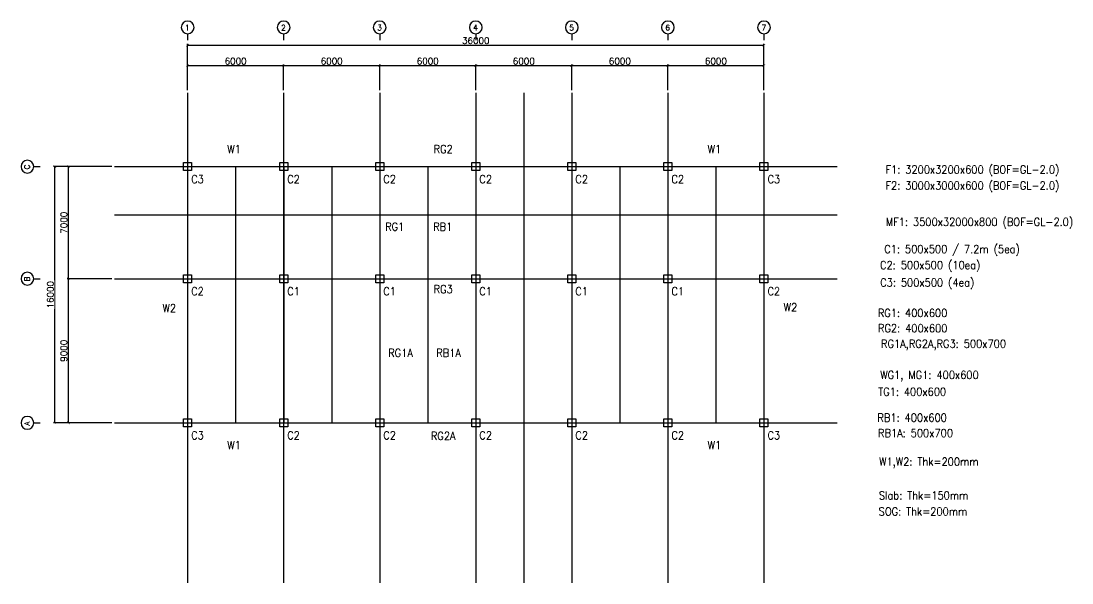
# Model space of a CAD drawing. Header units: millimetres. Extents: x -232466 to 399172, y -86855 to 307772.
# Drawn here: x 188310 to 253959, y 127180 to 162274 of the extents above; entities that cross this region are included whole.
import ezdxf
from ezdxf.enums import TextEntityAlignment as Align

# ---------------------------------------------------------------- set-up
doc = ezdxf.new("R2010")
doc.units = ezdxf.units.MM
doc.linetypes.add('AXES', pattern=[50.8, 31.75, -6.35, 6.35, -6.35])
doc.linetypes.add('CENTER', pattern=[2, 1.25, -0.25, 0.25, -0.25])
doc.layers.add('0S_Midas', color=11, linetype='Continuous', lineweight=30)
for name, color, linetype in [('0S_Name', 7, 'Continuous'), ('Center Line', 1, 'CENTER'), ('COL', 2, 'Continuous'), ('dim', 7, 'Continuous'), ('SYM', 7, 'Continuous')]:
    doc.layers.add(name, color=color, linetype=linetype)
doc.styles.add('ROMAND', font='romand')
doc.styles.add('RomanS', font='romans.shx')
doc.dimstyles.new('HYUNDAI', dxfattribs={"dimscale": 120, "dimtxt": 3, "dimasz": 3, "dimexe": 1, "dimexo": 2, "dimgap": 1, "dimtad": 1, "dimdec": 0, "dimdsep": 46, "dimtxsty": 'RomanS', "dimcen": 0, "dimclrd": 256, "dimclre": 256, "dimclrt": 3, "dimadec": 0, "dimazin": 0, "dimtfac": 1, "dimtdec": 0, "dimtix": 1, "dimtmove": 2, "dimatfit": 3, "dimfxl": 1, "dimtvp": 1, "dimtolj": 1, "dimarcsym": 0})

# ---------------------------------------------------------------- blocks, each defined once
blk = doc.blocks.new('_ArchTick')
at = {"color": 0, "linetype": 'ByBlock', "const_width": 0.15}
blk.add_lwpolyline([(-0.5, -0.5), (0.5, 0.5)], dxfattribs=at)
blk = doc.blocks.new('*D296')
at = {"layer": 'Defpoints', "color": 0}
for p in [(190423, 153180), (194013, 153180), (194148, 137180)]:
    blk.add_point(p, dxfattribs=at)
at = {"layer": 'dim', "lineweight": -2}
for p, q in [((193853, 153180), (190343, 153180)), ((190423, 137180), (190423, 153180)), ((193988, 137180), (190343, 137180))]:
    blk.add_line(p, q, dxfattribs=at)
at = {"layer": 'dim', "lineweight": -2, "xscale": 160, "yscale": 160, "zscale": 160}
for p, rotation in [((190423, 153180), 90), ((190423, 137180), 270)]:
    blk.add_blockref('_ArchTick', p, dxfattribs=dict(at, rotation=rotation))
at = {"layer": 'dim', "color": 0, "insert": (190143, 145180), "char_height": 400, "attachment_point": 5, "rotation": 90, "style": 'RomanS', "bg_fill": 3, "box_fill_scale": 1.1, "bg_fill_color": 257, "bg_fill_transparency": 0}
blk.add_mtext('\\A1;16000', dxfattribs=at)
blk = doc.blocks.new('*D297')
at = {"layer": 'Defpoints', "color": 0}
for p in [(191268, 153180), (194148, 153180), (194148, 146180)]:
    blk.add_point(p, dxfattribs=at)
at = {"layer": 'dim', "lineweight": -2}
for p, q in [((193988, 153180), (191188, 153180)), ((191268, 146180), (191268, 153180)), ((193988, 146180), (191188, 146180))]:
    blk.add_line(p, q, dxfattribs=at)
at = {"layer": 'dim', "lineweight": -2, "xscale": 160, "yscale": 160, "zscale": 160}
for p, rotation in [((191268, 153180), 90), ((191268, 146180), 270)]:
    blk.add_blockref('_ArchTick', p, dxfattribs=dict(at, rotation=rotation))
at = {"layer": 'dim', "color": 0, "insert": (190988, 149680), "char_height": 400, "attachment_point": 5, "rotation": 90, "style": 'RomanS', "bg_fill": 3, "box_fill_scale": 1.1, "bg_fill_color": 257, "bg_fill_transparency": 0}
blk.add_mtext('\\A1;7000', dxfattribs=at)
blk = doc.blocks.new('*D298')
at = {"layer": 'Defpoints', "color": 0}
for p in [(204716, 159488), (198716, 157789), (204716, 157789)]:
    blk.add_point(p, dxfattribs=at)
at = {"layer": 'dim', "lineweight": -2}
for p, q in [((198716, 157949), (198716, 159568)), ((204716, 157949), (204716, 159568)), ((198716, 159488), (204716, 159488))]:
    blk.add_line(p, q, dxfattribs=at)
at = {"layer": 'dim', "lineweight": -2, "xscale": 160, "yscale": 160, "zscale": 160, "rotation": 180}
blk.add_blockref('_ArchTick', (198716, 159488), dxfattribs=at)
at = {"layer": 'dim', "lineweight": -2, "xscale": 160, "yscale": 160, "zscale": 160}
blk.add_blockref('_ArchTick', (204716, 159488), dxfattribs=at)
at = {"layer": 'dim', "color": 0, "insert": (201716, 159768), "char_height": 400, "attachment_point": 5, "style": 'RomanS', "bg_fill": 3, "box_fill_scale": 1.1, "bg_fill_color": 257, "bg_fill_transparency": 0}
blk.add_mtext('\\A1;6000', dxfattribs=at)
blk = doc.blocks.new('주열')
at = {"layer": 'SYM'}
blk.add_line((0, 600), (0, 0), dxfattribs=at)
blk.add_circle((0, 1200), 600, dxfattribs=at)
blk = doc.blocks.new('*D299')
at = {"layer": 'Defpoints', "color": 0}
for p in [(234716, 160767), (198716, 157789), (234716, 157789)]:
    blk.add_point(p, dxfattribs=at)
at = {"layer": 'dim', "lineweight": -2}
for p, q in [((198716, 157949), (198716, 160847)), ((234716, 157949), (234716, 160847)), ((198716, 160767), (234716, 160767))]:
    blk.add_line(p, q, dxfattribs=at)
at = {"layer": 'dim', "lineweight": -2, "xscale": 160, "yscale": 160, "zscale": 160, "rotation": 180}
blk.add_blockref('_ArchTick', (198716, 160767), dxfattribs=at)
at = {"layer": 'dim', "lineweight": -2, "xscale": 160, "yscale": 160, "zscale": 160}
blk.add_blockref('_ArchTick', (234716, 160767), dxfattribs=at)
at = {"layer": 'dim', "color": 0, "insert": (216716, 161047), "char_height": 400, "attachment_point": 5, "style": 'RomanS', "bg_fill": 3, "box_fill_scale": 1.1, "bg_fill_color": 257, "bg_fill_transparency": 0}
blk.add_mtext('\\A1;36000', dxfattribs=at)
blk = doc.blocks.new('*D300')
at = {"layer": 'Defpoints', "color": 0}
for p in [(210716, 159488), (204716, 157789), (210716, 157789)]:
    blk.add_point(p, dxfattribs=at)
at = {"layer": 'dim', "lineweight": -2}
for p, q in [((204716, 157949), (204716, 159568)), ((210716, 157949), (210716, 159568)), ((204716, 159488), (210716, 159488))]:
    blk.add_line(p, q, dxfattribs=at)
at = {"layer": 'dim', "lineweight": -2, "xscale": 160, "yscale": 160, "zscale": 160, "rotation": 180}
blk.add_blockref('_ArchTick', (204716, 159488), dxfattribs=at)
at = {"layer": 'dim', "lineweight": -2, "xscale": 160, "yscale": 160, "zscale": 160}
blk.add_blockref('_ArchTick', (210716, 159488), dxfattribs=at)
at = {"layer": 'dim', "color": 0, "insert": (207716, 159768), "char_height": 400, "attachment_point": 5, "style": 'RomanS', "bg_fill": 3, "box_fill_scale": 1.1, "bg_fill_color": 257, "bg_fill_transparency": 0}
blk.add_mtext('\\A1;6000', dxfattribs=at)
blk = doc.blocks.new('*D301')
at = {"layer": 'Defpoints', "color": 0}
for p in [(216716, 159488), (210716, 157789), (216716, 157789)]:
    blk.add_point(p, dxfattribs=at)
at = {"layer": 'dim', "lineweight": -2}
for p, q in [((210716, 157949), (210716, 159568)), ((216716, 157949), (216716, 159568)), ((210716, 159488), (216716, 159488))]:
    blk.add_line(p, q, dxfattribs=at)
at = {"layer": 'dim', "lineweight": -2, "xscale": 160, "yscale": 160, "zscale": 160, "rotation": 180}
blk.add_blockref('_ArchTick', (210716, 159488), dxfattribs=at)
at = {"layer": 'dim', "lineweight": -2, "xscale": 160, "yscale": 160, "zscale": 160}
blk.add_blockref('_ArchTick', (216716, 159488), dxfattribs=at)
at = {"layer": 'dim', "color": 0, "insert": (213716, 159768), "char_height": 400, "attachment_point": 5, "style": 'RomanS', "bg_fill": 3, "box_fill_scale": 1.1, "bg_fill_color": 257, "bg_fill_transparency": 0}
blk.add_mtext('\\A1;6000', dxfattribs=at)
blk = doc.blocks.new('*D302')
at = {"layer": 'Defpoints', "color": 0}
for p in [(222716, 159488), (216716, 157789), (222716, 157789)]:
    blk.add_point(p, dxfattribs=at)
at = {"layer": 'dim', "lineweight": -2}
for p, q in [((216716, 157949), (216716, 159568)), ((222716, 157949), (222716, 159568)), ((216716, 159488), (222716, 159488))]:
    blk.add_line(p, q, dxfattribs=at)
at = {"layer": 'dim', "lineweight": -2, "xscale": 160, "yscale": 160, "zscale": 160, "rotation": 180}
blk.add_blockref('_ArchTick', (216716, 159488), dxfattribs=at)
at = {"layer": 'dim', "lineweight": -2, "xscale": 160, "yscale": 160, "zscale": 160}
blk.add_blockref('_ArchTick', (222716, 159488), dxfattribs=at)
at = {"layer": 'dim', "color": 0, "insert": (219716, 159768), "char_height": 400, "attachment_point": 5, "style": 'RomanS', "bg_fill": 3, "box_fill_scale": 1.1, "bg_fill_color": 257, "bg_fill_transparency": 0}
blk.add_mtext('\\A1;6000', dxfattribs=at)
blk = doc.blocks.new('*D303')
at = {"layer": 'Defpoints', "color": 0}
for p in [(228716, 159488), (222716, 157789), (228716, 157789)]:
    blk.add_point(p, dxfattribs=at)
at = {"layer": 'dim', "lineweight": -2}
for p, q in [((222716, 157949), (222716, 159568)), ((228716, 157949), (228716, 159568)), ((222716, 159488), (228716, 159488))]:
    blk.add_line(p, q, dxfattribs=at)
at = {"layer": 'dim', "lineweight": -2, "xscale": 160, "yscale": 160, "zscale": 160, "rotation": 180}
blk.add_blockref('_ArchTick', (222716, 159488), dxfattribs=at)
at = {"layer": 'dim', "lineweight": -2, "xscale": 160, "yscale": 160, "zscale": 160}
blk.add_blockref('_ArchTick', (228716, 159488), dxfattribs=at)
at = {"layer": 'dim', "color": 0, "insert": (225716, 159768), "char_height": 400, "attachment_point": 5, "style": 'RomanS', "bg_fill": 3, "box_fill_scale": 1.1, "bg_fill_color": 257, "bg_fill_transparency": 0}
blk.add_mtext('\\A1;6000', dxfattribs=at)
blk = doc.blocks.new('*D304')
at = {"layer": 'Defpoints', "color": 0}
for p in [(234716, 159488), (228716, 157789), (234716, 157789)]:
    blk.add_point(p, dxfattribs=at)
at = {"layer": 'dim', "lineweight": -2}
for p, q in [((228716, 157949), (228716, 159568)), ((234716, 157949), (234716, 159568)), ((228716, 159488), (234716, 159488))]:
    blk.add_line(p, q, dxfattribs=at)
at = {"layer": 'dim', "lineweight": -2, "xscale": 160, "yscale": 160, "zscale": 160, "rotation": 180}
blk.add_blockref('_ArchTick', (228716, 159488), dxfattribs=at)
at = {"layer": 'dim', "lineweight": -2, "xscale": 160, "yscale": 160, "zscale": 160}
blk.add_blockref('_ArchTick', (234716, 159488), dxfattribs=at)
at = {"layer": 'dim', "color": 0, "insert": (231716, 159768), "char_height": 400, "attachment_point": 5, "style": 'RomanS', "bg_fill": 3, "box_fill_scale": 1.1, "bg_fill_color": 257, "bg_fill_transparency": 0}
blk.add_mtext('\\A1;6000', dxfattribs=at)
blk = doc.blocks.new('*D305')
at = {"layer": 'Defpoints', "color": 0}
for p in [(191268, 146180), (194148, 146180), (194148, 137180)]:
    blk.add_point(p, dxfattribs=at)
at = {"layer": 'dim', "lineweight": -2}
for p, q in [((193988, 146180), (191188, 146180)), ((191268, 137180), (191268, 146180)), ((193988, 137180), (191188, 137180))]:
    blk.add_line(p, q, dxfattribs=at)
at = {"layer": 'dim', "lineweight": -2, "xscale": 160, "yscale": 160, "zscale": 160}
for p, rotation in [((191268, 146180), 90), ((191268, 137180), 270)]:
    blk.add_blockref('_ArchTick', p, dxfattribs=dict(at, rotation=rotation))
at = {"layer": 'dim', "color": 0, "insert": (190988, 141680), "char_height": 400, "attachment_point": 5, "rotation": 90, "style": 'RomanS', "bg_fill": 3, "box_fill_scale": 1.1, "bg_fill_color": 257, "bg_fill_transparency": 0}
blk.add_mtext('\\A1;9000', dxfattribs=at)

msp = doc.modelspace()

# ---------------------------------------------------------------- linework, layer by layer
at = {"layer": '0S_Midas', "color": 3}
for p, q in [((198717.9, 153179.8), (234717.9, 153179.8)), ((198717.9, 153179.8), (198717.9, 137179.8)), ((204717.9, 153179.8), (204717.9, 137179.8)), ((210717.9, 153179.8), (210717.9, 137179.8)), ((216717.9, 153179.8), (216717.9, 137179.8)), ((222717.9, 153179.8), (222717.9, 137179.8)), ((228717.9, 153179.8), (228717.9, 137179.8)), ((234717.9, 153179.8), (234717.9, 137179.8)), ((198717.9, 146179.8), (234717.9, 146179.8)), ((198717.9, 137179.8), (234717.9, 137179.8))]:
    msp.add_line(p, q, dxfattribs=at)
at = {"layer": '0S_Midas', "color": 2}
for p, q in [((201717.9, 153179.8), (201717.9, 137179.8)), ((207717.9, 153179.8), (207717.9, 137179.8)), ((213717.9, 153179.8), (213717.9, 137179.8)), ((219717.9, 153179.8), (219717.9, 137179.8)), ((225717.9, 153179.8), (225717.9, 137179.8)), ((231717.9, 153179.8), (231717.9, 137179.8))]:
    msp.add_line(p, q, dxfattribs=at)
at = {"layer": 'Center Line', "linetype": 'AXES'}
for p, q in [((198716.2, 157789.4), (198716.2, 127179.8)), ((194147.7, 153179.8), (239284.8, 153179.8))]:
    msp.add_line(p, q, dxfattribs=at)
at = {"layer": 'COL'}
for points in [[(198467.9, 152929.8), (198467.9, 153429.8), (198967.9, 153429.8), (198967.9, 152929.8)], [(204467.9, 152929.8), (204467.9, 153429.8), (204967.9, 153429.8), (204967.9, 152929.8)], [(210467.9, 152929.8), (210467.9, 153429.8), (210967.9, 153429.8), (210967.9, 152929.8)], [(216467.9, 152929.8), (216467.9, 153429.8), (216967.9, 153429.8), (216967.9, 152929.8)], [(222467.9, 152929.8), (222467.9, 153429.8), (222967.9, 153429.8), (222967.9, 152929.8)], [(228467.9, 152929.8), (228467.9, 153429.8), (228967.9, 153429.8), (228967.9, 152929.8)], [(234467.9, 152929.8), (234467.9, 153429.8), (234967.9, 153429.8), (234967.9, 152929.8)], [(198467.9, 145929.8), (198467.9, 146429.8), (198967.9, 146429.8), (198967.9, 145929.8)], [(204467.9, 145929.8), (204467.9, 146429.8), (204967.9, 146429.8), (204967.9, 145929.8)], [(210467.9, 145929.8), (210467.9, 146429.8), (210967.9, 146429.8), (210967.9, 145929.8)], [(216467.9, 145929.8), (216467.9, 146429.8), (216967.9, 146429.8), (216967.9, 145929.8)], [(222467.9, 145929.8), (222467.9, 146429.8), (222967.9, 146429.8), (222967.9, 145929.8)], [(228467.9, 145929.8), (228467.9, 146429.8), (228967.9, 146429.8), (228967.9, 145929.8)], [(234467.9, 145929.8), (234467.9, 146429.8), (234967.9, 146429.8), (234967.9, 145929.8)], [(198467.9, 136929.8), (198467.9, 137429.8), (198967.9, 137429.8), (198967.9, 136929.8)], [(204467.9, 136929.8), (204467.9, 137429.8), (204967.9, 137429.8), (204967.9, 136929.8)], [(210467.9, 136929.8), (210467.9, 137429.8), (210967.9, 137429.8), (210967.9, 136929.8)], [(216467.9, 136929.8), (216467.9, 137429.8), (216967.9, 137429.8), (216967.9, 136929.8)], [(222467.9, 136929.8), (222467.9, 137429.8), (222967.9, 137429.8), (222967.9, 136929.8)], [(228467.9, 136929.8), (228467.9, 137429.8), (228967.9, 137429.8), (228967.9, 136929.8)], [(234467.9, 136929.8), (234467.9, 137429.8), (234967.9, 137429.8), (234967.9, 136929.8)]]:
    msp.add_lwpolyline(points, close=True, dxfattribs=at)

# ---------------------------------------------------------------- block references
at = {"layer": 'SYM', "xscale": -0.6666666666666666, "yscale": 0.6666666666666666, "zscale": 0.6666666666666666}
for p, rotation in [((198716.2, 161074.2), 359.9999999999999), ((189509.9, 153179.8), 89.99999999999967), ((189509.9, 146179.8), 89.99999999999967), ((189509.9, 137179.8), 89.99999999999967)]:
    msp.add_blockref('주열', p, dxfattribs=dict(at, rotation=rotation))

# ---------------------------------------------------------------- texts
at = {"layer": '0S_Name', "style": 'RomanS', "width": 0.9}
for s, p in [('W1', (201624, 154278.9)), ('RG2', (214680.6, 154278.9)), ('W1', (231624, 154278.9)), ('F1: 3200x3200x600 (BOF=GL-2.0)', (247738.1, 152963.1)), ('C3', (199333.2, 152398.7)), ('C2', (205333.2, 152398.7)), ('C2', (211333.2, 152398.7)), ('C2', (217333.2, 152398.7)), ('C2', (223333.2, 152398.7)), ('C2', (229333.2, 152398.7)), ('C3', (235333.2, 152398.7)), ('F2: 3000x3000x600 (BOF=GL-2.0)', (247738.1, 151964)), ('RG1', (211653.9, 149430.2)), ('RB1', (214653.9, 149430.2)), ('MF1: 3500x32000x800 (BOF=GL-2.0)', (248182.7, 149694.6)), ('C1: 500x500 / 7.2m (5ea)', (246469, 147994.4)), ('C2: 500x500 (10ea)', (245105.5, 146995.3)), ('RG3', (214680.6, 145528.7)), ('C3: 500x500 (4ea)', (244918, 145905.3)), ('C2', (199333.2, 145398.7)), ('C1', (205333.2, 145398.7)), ('C1', (211333.2, 145398.7)), ('C1', (217333.2, 145398.7)), ('C1', (223333.2, 145398.7)), ('C1', (229333.2, 145398.7)), ('C2', (235333.2, 145398.7)), ('W2', (197573.5, 144345.9)), ('W2', (236372.7, 144396.1)), ('RG1: 400x600', (244002.1, 144042.6)), ('RG2: 400x600', (244009.1, 143088.9)), ('RG1A,RG2A,RG3: 500x700', (245934.3, 142044.4)), ('RG1A', (212020.4, 141550.4)), ('RB1A', (215020.4, 141550.4)), ('WG1, MG1: 400x600', (245058, 140097.9)), ('TG1: 400x600', (243977.1, 139122.2)), ('RB1: 400x600', (243975.1, 137503.6)), ('C3', (199333.2, 136398.7)), ('C2', (205333.2, 136398.7)), ('C2', (211333.2, 136398.7)), ('RG2A', (214680.6, 136366.1)), ('C2', (217333.2, 136398.7)), ('C2', (223333.2, 136398.7)), ('C2', (229333.2, 136398.7)), ('C3', (235333.2, 136398.7)), ('RB1A: 500x700', (244183.3, 136541.5)), ('W1', (201624, 135790.7)), ('W1', (231624, 135790.7)), ('W1,W2: Thk=200mm', (245019.5, 134680.2)), ('Slab: Thk=150mm', (244688.5, 132644.4)), ('SOG: Thk=200mm', (244652.5, 131644.3))]:
    msp.add_text(s, height=500, dxfattribs=at).set_placement(p, align=Align.MIDDLE)
at = {"layer": 'SYM', "style": 'ROMAND'}
for s, p in [('1', (198560.6, 161690)), ('2', (204560.6, 161690)), ('3', (210560.6, 161690)), ('4', (216560.6, 161690)), ('5', (222560.6, 161690)), ('6', (228560.6, 161690)), ('7', (234560.6, 161690))]:
    msp.add_text(s, height=336.4, dxfattribs=at).set_placement(p)
for s, p in [('C', (188854.1, 153003.9)), ('B', (188854.1, 146003.9)), ('A', (188854.1, 137003.9))]:
    msp.add_text(s, height=336.4, rotation=90, dxfattribs=at).set_placement(p)

# ---------------------------------------------------------------- next in the draw order: dimensions: what is measured, and where the dimension line sits
at = {"layer": 'dim'}
dim = msp.add_linear_dim(base=(204716.2, 159487.8), p1=(198716.2, 157789.4), p2=(204716.2, 157789.4), dimstyle='HYUNDAI', override={"dimscale": 80, "dimtxt": 5, "dimasz": 2, "dimpost": '\\X', "dimblk1": 'ArchTick', "dimblk2": 'ArchTick', "dimsah": 1, "dimclrt": 0, "dimtfill": 1}, dxfattribs=at)
dim.commit()
dim.dimension.update_dxf_attribs({"geometry": '*D298', "text_midpoint": (201716.2, 159767.8)})
dim = msp.add_linear_dim(base=(190422.9, 153179.8), p1=(194147.7, 137179.8), p2=(194013.3, 153179.8), angle=90, dimstyle='HYUNDAI', override={"dimscale": 80, "dimtxt": 5, "dimasz": 2, "dimpost": '\\X', "dimblk1": 'ArchTick', "dimblk2": 'ArchTick', "dimsah": 1, "dimclrt": 0, "dimtfill": 1}, dxfattribs=at)
dim.commit()
dim.dimension.update_dxf_attribs({"geometry": '*D296', "text_midpoint": (190142.9, 145179.8)})

# ---------------------------------------------------------------- next in the draw order: dimensions: what is measured, and where the dimension line sits
dim = msp.add_linear_dim(base=(234716.2, 160767.3), p1=(198716.2, 157789.4), p2=(234716.2, 157789.4), dimstyle='HYUNDAI', override={"dimscale": 80, "dimtxt": 5, "dimasz": 2, "dimpost": '\\X', "dimblk1": 'ArchTick', "dimblk2": 'ArchTick', "dimsah": 1, "dimclrt": 0, "dimtfill": 1}, dxfattribs=at)
dim.commit()
dim.dimension.update_dxf_attribs({"geometry": '*D299', "text_midpoint": (216716.2, 161047.3)})
dim = msp.add_linear_dim(base=(191267.7, 153179.8), p1=(194147.7, 146179.8), p2=(194147.7, 153179.8), angle=90, dimstyle='HYUNDAI', override={"dimscale": 80, "dimtxt": 5, "dimasz": 2, "dimpost": '\\X', "dimblk1": 'ArchTick', "dimblk2": 'ArchTick', "dimsah": 1, "dimclrt": 0, "dimtfill": 1}, dxfattribs=at)
dim.commit()
dim.dimension.update_dxf_attribs({"geometry": '*D297', "text_midpoint": (190987.7, 149679.8)})

# ---------------------------------------------------------------- next in the draw order: linework, layer by layer
at = {"layer": 'Center Line', "linetype": 'AXES'}
msp.add_line((194147.7, 150179.8), (239284.8, 150179.8), dxfattribs=at)

# ---------------------------------------------------------------- next in the draw order: block references
at = {"layer": 'SYM', "xscale": -0.6666666666666666, "yscale": 0.6666666666666666, "zscale": 0.6666666666666666, "rotation": 359.9999999999999}
for p in [(204716.2, 161074.2), (210716.2, 161074.2), (216716.2, 161074.2), (222716.2, 161074.2), (228716.2, 161074.2), (234716.2, 161074.2)]:
    msp.add_blockref('주열', p, dxfattribs=at)

# ---------------------------------------------------------------- next in the draw order: dimensions: what is measured, and where the dimension line sits
at = {"layer": 'dim'}
dim = msp.add_linear_dim(base=(210716.2, 159487.8), p1=(204716.2, 157789.4), p2=(210716.2, 157789.4), dimstyle='HYUNDAI', override={"dimscale": 80, "dimtxt": 5, "dimasz": 2, "dimpost": '\\X', "dimblk1": 'ArchTick', "dimblk2": 'ArchTick', "dimsah": 1, "dimclrt": 0, "dimtfill": 1}, dxfattribs=at)
dim.commit()
dim.dimension.update_dxf_attribs({"geometry": '*D300', "text_midpoint": (207716.2, 159767.8)})
dim = msp.add_linear_dim(base=(191267.7, 146179.8), p1=(194147.7, 137179.8), p2=(194147.7, 146179.8), angle=90, dimstyle='HYUNDAI', override={"dimscale": 80, "dimtxt": 5, "dimasz": 2, "dimpost": '\\X', "dimblk1": 'ArchTick', "dimblk2": 'ArchTick', "dimsah": 1, "dimclrt": 0, "dimtfill": 1}, dxfattribs=at)
dim.commit()
dim.dimension.update_dxf_attribs({"geometry": '*D305', "text_midpoint": (190987.7, 141679.8)})

# ---------------------------------------------------------------- next in the draw order: linework, layer by layer
at = {"layer": 'Center Line', "linetype": 'AXES'}
for p, q in [((204716.2, 157789.4), (204716.2, 127179.8)), ((194147.7, 146179.8), (239284.8, 146179.8)), ((194147.7, 137179.8), (239284.8, 137179.8))]:
    msp.add_line(p, q, dxfattribs=at)

# ---------------------------------------------------------------- next in the draw order: dimensions: what is measured, and where the dimension line sits
at = {"layer": 'dim'}
dim = msp.add_linear_dim(base=(216716.2, 159487.8), p1=(210716.2, 157789.4), p2=(216716.2, 157789.4), dimstyle='HYUNDAI', override={"dimscale": 80, "dimtxt": 5, "dimasz": 2, "dimpost": '\\X', "dimblk1": 'ArchTick', "dimblk2": 'ArchTick', "dimsah": 1, "dimclrt": 0, "dimtfill": 1}, dxfattribs=at)
dim.commit()
dim.dimension.update_dxf_attribs({"geometry": '*D301', "text_midpoint": (213716.2, 159767.8)})

# ---------------------------------------------------------------- next in the draw order: linework, layer by layer
at = {"layer": 'Center Line', "linetype": 'AXES'}
msp.add_line((210716.2, 157789.4), (210716.2, 127179.8), dxfattribs=at)

# ---------------------------------------------------------------- next in the draw order: dimensions: what is measured, and where the dimension line sits
at = {"layer": 'dim'}
dim = msp.add_linear_dim(base=(222716.2, 159487.8), p1=(216716.2, 157789.4), p2=(222716.2, 157789.4), dimstyle='HYUNDAI', override={"dimscale": 80, "dimtxt": 5, "dimasz": 2, "dimpost": '\\X', "dimblk1": 'ArchTick', "dimblk2": 'ArchTick', "dimsah": 1, "dimclrt": 0, "dimtfill": 1}, dxfattribs=at)
dim.commit()
dim.dimension.update_dxf_attribs({"geometry": '*D302', "text_midpoint": (219716.2, 159767.8)})

# ---------------------------------------------------------------- next in the draw order: linework, layer by layer
at = {"layer": 'Center Line', "linetype": 'AXES'}
for p, q in [((216716.2, 157789.4), (216716.2, 127179.8)), ((219716.2, 157789.4), (219716.2, 127179.8))]:
    msp.add_line(p, q, dxfattribs=at)

# ---------------------------------------------------------------- next in the draw order: dimensions: what is measured, and where the dimension line sits
at = {"layer": 'dim'}
dim = msp.add_linear_dim(base=(228716.2, 159487.8), p1=(222716.2, 157789.4), p2=(228716.2, 157789.4), dimstyle='HYUNDAI', override={"dimscale": 80, "dimtxt": 5, "dimasz": 2, "dimpost": '\\X', "dimblk1": 'ArchTick', "dimblk2": 'ArchTick', "dimsah": 1, "dimclrt": 0, "dimtfill": 1}, dxfattribs=at)
dim.commit()
dim.dimension.update_dxf_attribs({"geometry": '*D303', "text_midpoint": (225716.2, 159767.8)})

# ---------------------------------------------------------------- next in the draw order: linework, layer by layer
at = {"layer": 'Center Line', "linetype": 'AXES'}
msp.add_line((222716.2, 157789.4), (222716.2, 127179.8), dxfattribs=at)

# ---------------------------------------------------------------- next in the draw order: dimensions: what is measured, and where the dimension line sits
at = {"layer": 'dim'}
dim = msp.add_linear_dim(base=(234716.2, 159487.8), p1=(228716.2, 157789.4), p2=(234716.2, 157789.4), dimstyle='HYUNDAI', override={"dimscale": 80, "dimtxt": 5, "dimasz": 2, "dimpost": '\\X', "dimblk1": 'ArchTick', "dimblk2": 'ArchTick', "dimsah": 1, "dimclrt": 0, "dimtfill": 1}, dxfattribs=at)
dim.commit()
dim.dimension.update_dxf_attribs({"geometry": '*D304', "text_midpoint": (231716.2, 159767.8)})

# ---------------------------------------------------------------- next in the draw order: linework, layer by layer
at = {"layer": 'Center Line', "linetype": 'AXES'}
for p, q in [((228716.2, 157789.4), (228716.2, 127179.8)), ((234716.2, 157789.4), (234716.2, 127179.8))]:
    msp.add_line(p, q, dxfattribs=at)

doc.saveas('drawing.dxf')
